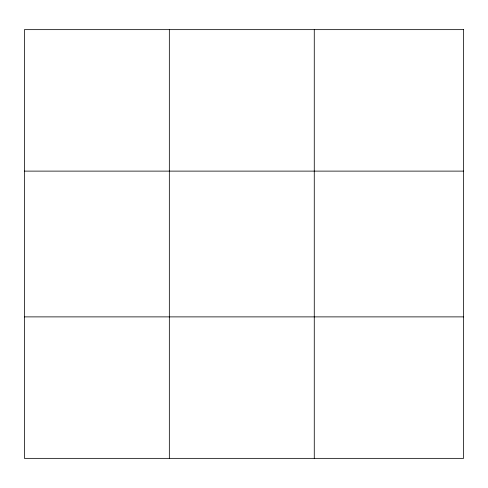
<?xml version="1.0" encoding="UTF-8"?>
<svg xmlns="http://www.w3.org/2000/svg" width="488" height="488" viewBox="0 0 488 488"><rect width="100%" height="100%" fill="white"/><g stroke="black" fill="none" stroke-linecap="round" stroke-linejoin="round"><path stroke-width="0.73" d="M169.336 458.354L169.336 29.646M314.272 458.354L314.272 29.646M24.4 171.117L463.6 171.117M24.4 316.883L463.6 316.883M463.6 29.646L463.6 458.354L24.4 458.354L24.4 29.646L463.6 29.646"/></g></svg>
